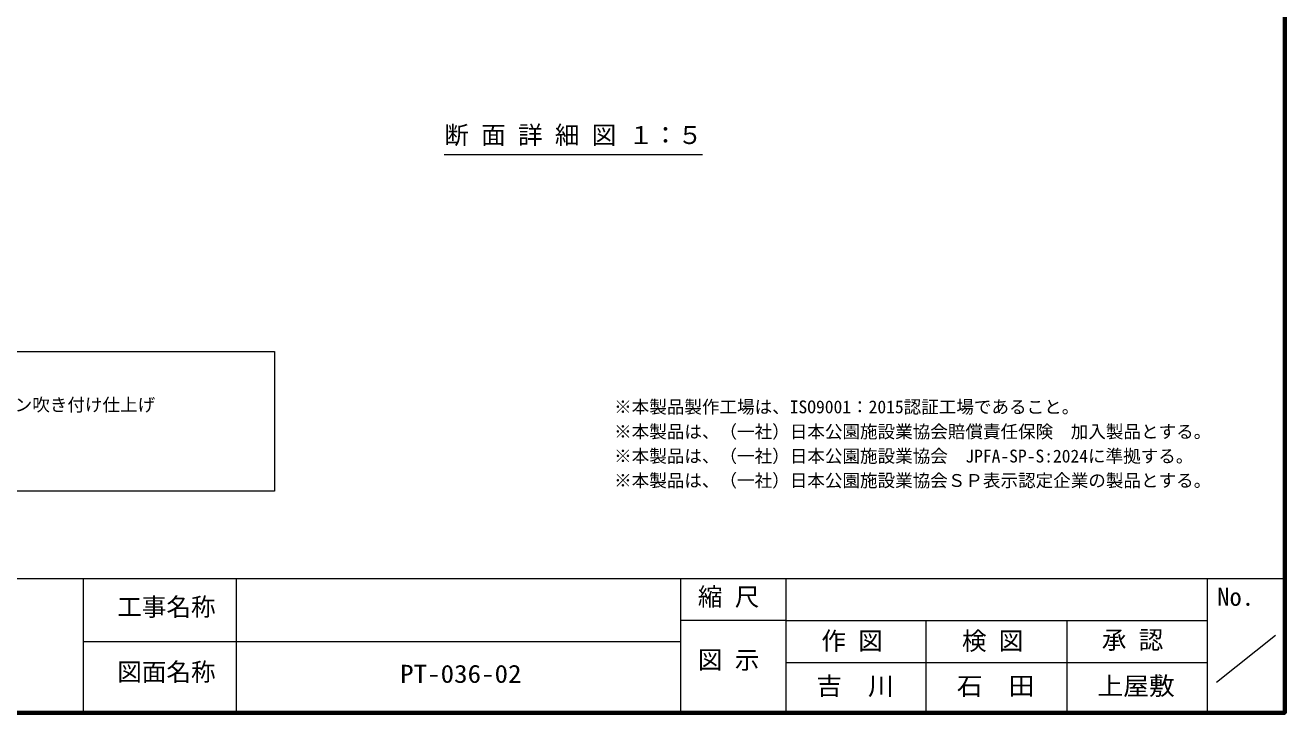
# Model space of a CAD drawing. Units: millimetres at full size, sheet at 1:5, with parts at other scales. Extents: x 75 to 2025, y 75 to 1410.
# Drawn here: x 1129 to 2025, y 75 to 565 of the extents above; entities that cross this region are included whole.
import ezdxf
from ezdxf.enums import TextEntityAlignment as Align

# ---------------------------------------------------------------- set-up
doc = ezdxf.new("R2010")
doc.units = ezdxf.units.MM
doc.header["$LTSCALE"] = 5
for name, color, linetype in [('D-BGD-TXT', 7, 'Continuous'), ('D-DOC', 7, 'Continuous'), ('D-MTR-TXT\u3000文字列、数量表示文字列', 7, 'Continuous')]:
    doc.layers.add(name, color=color, linetype=linetype)
for name, color, linetype, lineweight in [('D-STR-TXT', 7, 'Continuous', 13), ('D-TTL', 7, 'Continuous', 70), ('D-TTL-FRAM', 7, 'Continuous', 13), ('D-TTL-TXT', 7, 'Continuous', 13)]:
    doc.layers.add(name, color=color, linetype=linetype, lineweight=lineweight)
doc.styles.add('ＭＳ ゴシック', font='')
doc.styles.get('ＭＳ ゴシック').set_extended_font_data('MS Gothic')

msp = doc.modelspace()

# ---------------------------------------------------------------- linework, layer by layer
at = {"layer": 'D-STR-TXT'}
msp.add_line((1426.815, 472.587), (1610.565, 472.587), dxfattribs=at)
at = {"layer": 'D-TTL'}
msp.add_lwpolyline([(75, 75), (75, 1410), (2025, 1410), (2025, 75)], close=True, dxfattribs=at)
at = {"layer": 'D-TTL-FRAM'}
for p, q in [((75, 170.61), (2025, 170.61)), ((1594.806, 170.61), (1594.806, 75)), ((1669.806, 170.61), (1669.806, 75)), ((1969.806, 170.61), (1969.806, 75)), ((1669.806, 140.61), (1594.806, 140.61)), ((1669.806, 140.61), (1969.806, 140.61)), ((1769.806, 75), (1769.806, 140.61)), ((1869.806, 140.61), (1869.806, 75)), ((1594.806, 125.61), (1169.806, 125.61)), ((1976.332, 96.735), (2018.332, 130.335)), ((1969.806, 110.61), (1669.806, 110.61))]:
    msp.add_line(p, q, dxfattribs=at)
at = {"layer": 'D-TTL-FRAM', "color": 2}
msp.add_lwpolyline([(956.457, 332.25), (1305.874, 332.25), (1305.874, 232.89), (956.457, 232.89)], close=True, dxfattribs=at)
at = {"layer": 'D-TTL-TXT'}
for p, q in [((1169.806, 170.61), (1169.806, 75)), ((1278.989, 75), (1278.989, 170.61))]:
    msp.add_line(p, q, dxfattribs=at)

# ---------------------------------------------------------------- texts
at = {"layer": 'D-BGD-TXT', "style": 'ＭＳ ゴシック'}
for s, width, p in [('PT-036-02', 1.1, (1395.371, 92.49)), ('吉\u3000川', 1.05, (1691.573, 83.863)), ('石\u3000田', 1.05, (1791.573, 83.863)), ('上屋敷', 1.05, (1891.573, 83.863))]:
    msp.add_text(s, height=12.83, dxfattribs=dict(at, width=width)).set_placement(p, align=Align.BOTTOM_LEFT)
at = {"layer": 'D-DOC', "style": 'ＭＳ ゴシック'}
msp.add_text('\u3000\u3000表面\u3000超速硬化ウレタン吹き付け仕上げ', height=9.164, dxfattribs=at).set_placement((971.055, 286.953), align=Align.BOTTOM_LEFT)
at = {"layer": 'D-MTR-TXT\u3000文字列、数量表示文字列', "style": 'ＭＳ ゴシック'}
for s, p in [('※本製品製作工場は、ISO9001：2015認証工場であること。', (1547.664, 285.47)), ('※本製品は、（一社）日本公園施設業協会賠償責任保険\u3000加入製品とする。\u3000', (1547.664, 267.854)), ('※本製品は、（一社）日本公園施設業協会\u3000JPFA-SP-S:2024に準拠する。', (1547.664, 250.459)), ('※本製品は、（一社）日本公園施設業協会ＳＰ表示認定企業の製品とする。', (1547.664, 233.063))]:
    msp.add_text(s, height=9.164, dxfattribs=at).set_placement(p, align=Align.BOTTOM_LEFT)
at = {"layer": 'D-STR-TXT', "style": 'ＭＳ ゴシック'}
msp.add_text('断 面 詳 細 図 １：５', height=12.83, dxfattribs=at).set_placement((1426.815, 476.087), align=Align.BOTTOM_LEFT)
at = {"layer": 'D-TTL-TXT', "style": 'ＭＳ ゴシック'}
for s, p in [('縮 尺', (1607.283, 147.328)), ('No.', (1976.909, 147.328)), ('工事名称', (1194.04, 140.152)), ('検 図', (1795.226, 115.945)), ('承 認', (1894.783, 116.695)), ('作 図', (1695.154, 115.945)), ('図 示', (1607.283, 102.436)), ('図面名称', (1194.04, 93.85))]:
    msp.add_text(s, height=12.83, dxfattribs=at).set_placement(p, align=Align.BOTTOM_LEFT)

doc.saveas('drawing.dxf')
